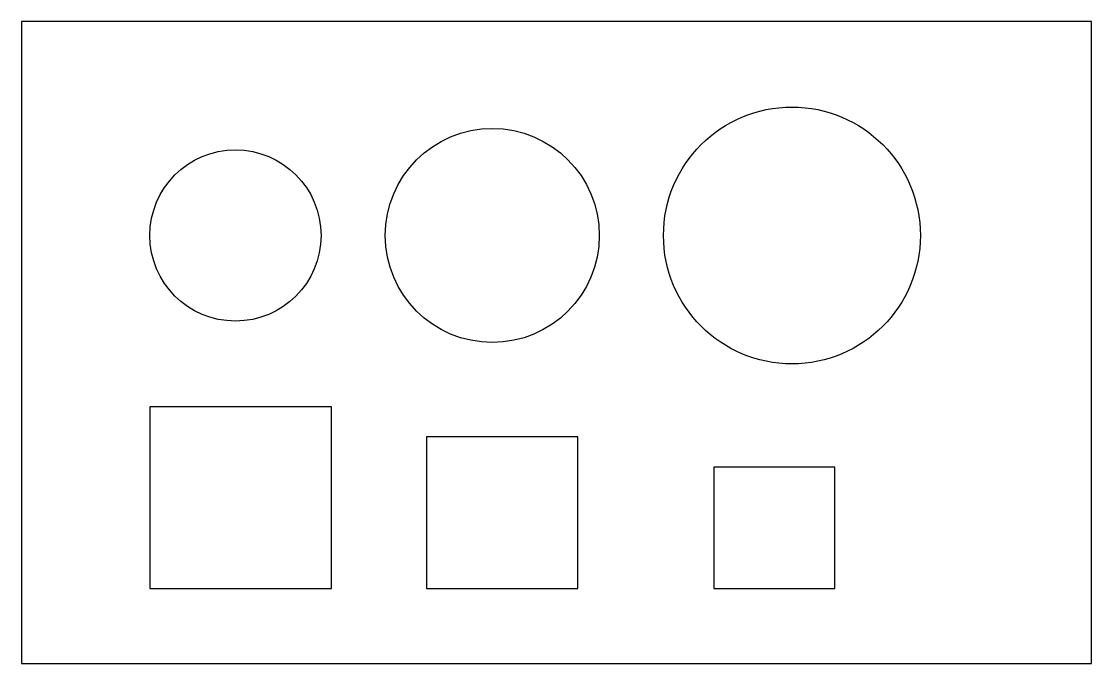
# Model space of a CAD drawing. Header units: millimetres. Extents: x 0 to 25, y -15 to 0.
import ezdxf

# ---------------------------------------------------------------- set-up
doc = ezdxf.new("R2010")
doc.units = ezdxf.units.MM
doc.layers.add('Sketch', color=7, linetype='CONTINUOUS')

msp = doc.modelspace()

# ---------------------------------------------------------------- linework, layer by layer
at = {"layer": 'Sketch'}
for p, q in [((0, 0), (0, -15)), ((25, 0), (0, 0)), ((25, -15), (25, 0)), ((3, -9), (3, -13.243)), ((7.243, -9), (3, -9)), ((7.243, -13.243), (7.243, -9)), ((9.464, -9.707), (9.464, -13.243)), ((13, -9.707), (9.464, -9.707)), ((13, -13.243), (13, -9.707)), ((16.172, -10.414), (16.172, -13.243)), ((19, -10.414), (16.172, -10.414)), ((19, -13.243), (19, -10.414)), ((3, -13.243), (7.243, -13.243)), ((9.464, -13.243), (13, -13.243)), ((16.172, -13.243), (19, -13.243)), ((0, -15), (25, -15))]:
    msp.add_line(p, q, dxfattribs=at)
for centre, radius in [((18, -5), 3), ((11, -5), 2.5), ((5, -5), 2)]:
    msp.add_circle(centre, radius, dxfattribs=at)

doc.saveas('drawing.dxf')
